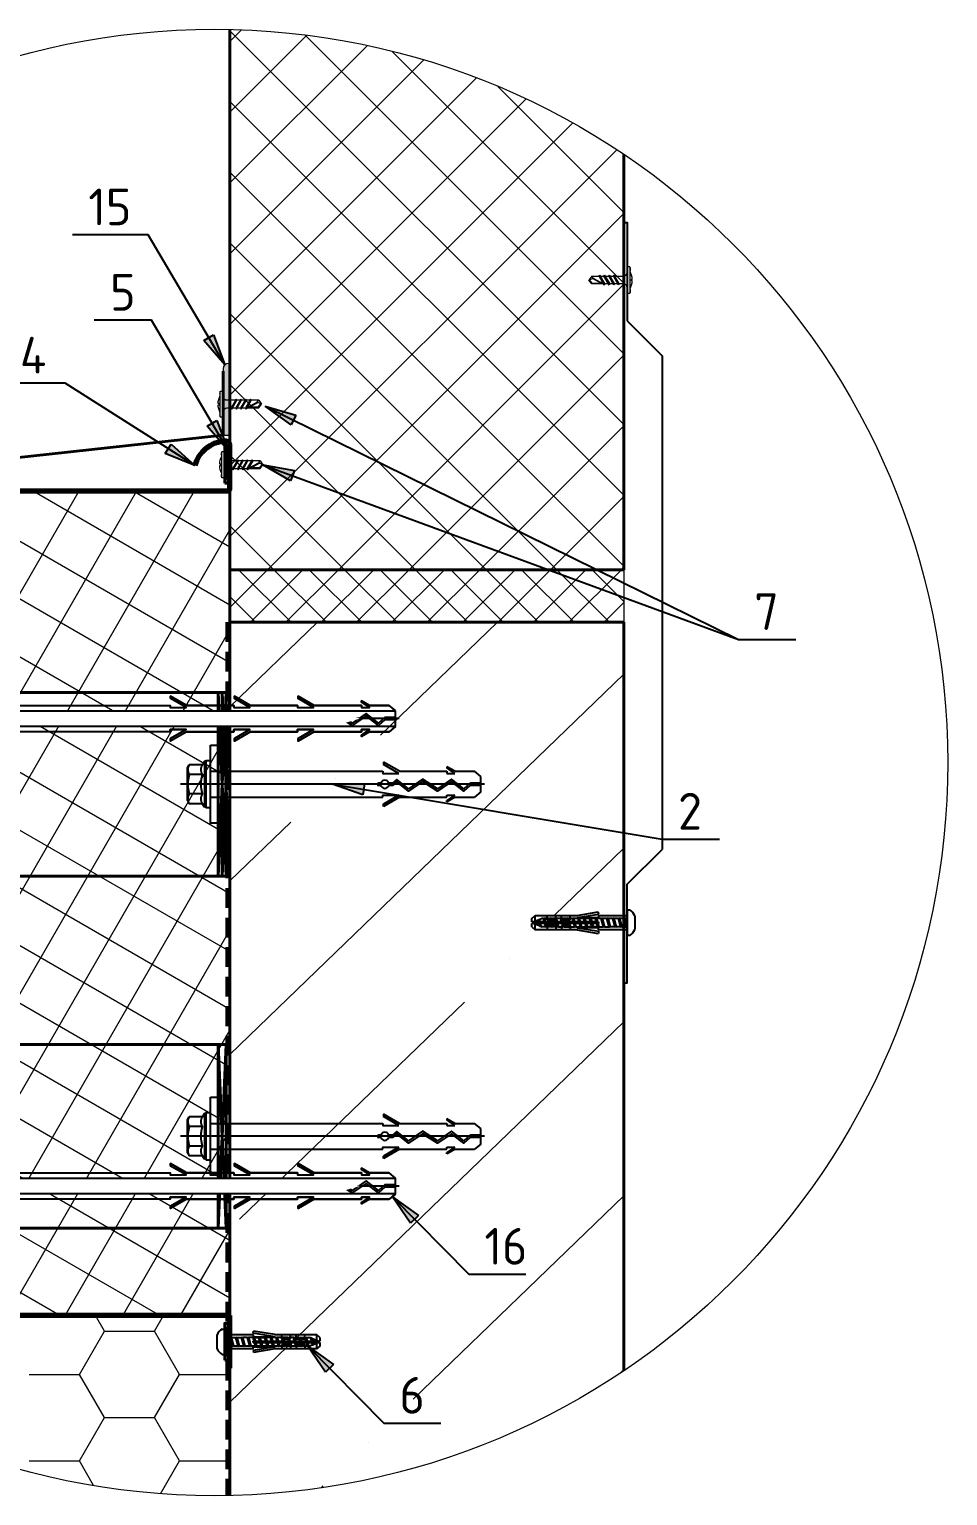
# Model space of a CAD drawing. Header units: millimetres. Extents: x -3689 to 2955806, y -724709 to -635850.
# Drawn here: x 2945232 to 2945581, y -719557 to -718999 of the extents above; entities that cross this region are included whole.
import ezdxf

# ---------------------------------------------------------------- set-up
doc = ezdxf.new("R2010")
doc.units = ezdxf.units.MM
doc.set_wipeout_variables(frame=1)
doc.linetypes.add('DASHED2', pattern=[0.375, 0.25, -0.125])
for name, color, linetype, lineweight in [('_PP_Hatch', 9, 'Continuous', 9), ('_PP_Primary Line Continuous', 3, 'Continuous', 40), ('_Выноска', 7, 'Continuous', 15), ('K_Dim', 165, 'Continuous', 13), ('гидроветрозащита', 10, 'Continuous', 70), ('Гидроизоляция монолита', 30, 'DASHED2', 50), ('Штрих Мин. Вата', 40, 'Continuous', 15)]:
    doc.layers.add(name, color=color, linetype=linetype, lineweight=lineweight)
doc.layers.add('S-METL', color=14, linetype='Continuous')
doc.styles.add('GOST-2.304_Type-B', font='')
doc.styles.get('GOST-2.304_Type-B').set_extended_font_data('GOST Common')

# ---------------------------------------------------------------- blocks, each defined once
blk = doc.blocks.new('*U395')
for points in [[(-60.61, -10.61), (-50, 0)], [(-50, 0), (100.39, 0)], [(111, -10.61), (100.39, 0)], [(-80.61, -11.61), (-90.61, -11.61), (-90.61, -10.61), (-60.61, -10.61)], [(131, -11.61), (141, -11.61), (141, -10.61), (111, -10.61)]]:
    blk.add_lwpolyline(points)
blk = doc.blocks.new('шуруп 4х40')
at = {"color": 0}
for p, q in [((-3.23, -2.91), (-3.23, 2.91)), ((-1.13, 5.33), (0, 5.33)), ((0, -5.33), (0, 5.33)), ((0, 1.92), (0.08, 2)), ((0.79, -1.73), (0, 1.1)), ((1.1, -2), (0.08, 2)), ((0.08, 2), (0.39, 1.73)), ((1.36, -1.73), (0.39, 1.73)), ((2.26, 1.73), (0.39, 1.73)), ((2.26, 1.73), (2.52, 2)), ((3.23, -1.73), (2.26, 1.73)), ((3.54, -2), (2.52, 2)), ((2.52, 2), (2.83, 1.73)), ((3.8, -1.73), (2.83, 1.73)), ((2.83, 1.73), (4.66, 1.73)), ((4.66, 1.73), (4.92, 2)), ((5.63, -1.73), (4.66, 1.73)), ((5.94, -2), (4.92, 2)), ((4.92, 2), (5.23, 1.73)), ((6.2, -1.73), (5.23, 1.73)), ((5.23, 1.73), (7.09, 1.73)), ((7.09, 1.73), (7.35, 2)), ((8.06, -1.73), (7.09, 1.73)), ((8.37, -2), (7.35, 2)), ((7.35, 2), (7.66, 1.73)), ((8.63, -1.73), (7.66, 1.73)), ((9.53, 1.73), (7.66, 1.73)), ((9.53, 1.73), (9.78, 2)), ((10.5, -1.73), (9.53, 1.73)), ((10.81, -2), (9.78, 2)), ((9.78, 2), (10.09, 1.73)), ((11.06, -1.73), (10.09, 1.73)), ((11.96, 1.73), (10.09, 1.73)), ((11.96, 1.73), (12.22, 2)), ((12.93, -1.73), (11.96, 1.73)), ((13.24, -2), (12.22, 2)), ((12.22, 2), (12.53, 1.73)), ((13.5, -1.73), (12.53, 1.73)), ((12.53, 1.73), (14.36, 1.73)), ((14.36, 1.73), (14.62, 2)), ((15.33, -1.73), (14.36, 1.73)), ((15.64, -2), (14.62, 2)), ((14.62, 2), (14.93, 1.73)), ((15.9, -1.73), (14.93, 1.73)), ((14.93, 1.73), (16.79, 1.73)), ((16.79, 1.73), (17.05, 2)), ((17.77, -1.73), (16.79, 1.73)), ((18.08, -2), (17.05, 2)), ((17.05, 2), (17.36, 1.73)), ((18.33, -1.73), (17.36, 1.73)), ((19.19, 1.73), (17.36, 1.73)), ((19.19, 1.73), (19.45, 2)), ((20.17, -1.73), (19.19, 1.73)), ((20.48, -2), (19.45, 2)), ((19.45, 2), (19.76, 1.73)), ((20.73, -1.73), (19.76, 1.73)), ((21.63, 1.73), (19.76, 1.73)), ((21.63, 1.73), (21.89, 2)), ((22.6, -1.73), (21.63, 1.73)), ((22.91, -2), (21.89, 2)), ((21.89, 2), (22.2, 1.73)), ((23.17, -1.73), (22.2, 1.73)), ((24.03, 1.73), (22.2, 1.73)), ((24.03, 1.73), (24.29, 2)), ((25, -1.73), (24.03, 1.73)), ((25.31, -2), (24.29, 2)), ((24.29, 2), (24.6, 1.73)), ((25.57, -1.73), (24.6, 1.73)), ((26.46, 1.73), (24.6, 1.73)), ((26.46, 1.73), (26.72, 2)), ((27.43, -1.73), (26.46, 1.73)), ((27.74, -2), (26.72, 2)), ((26.72, 2), (27.03, 1.73)), ((28, -1.73), (27.03, 1.73)), ((28.86, 1.73), (27.03, 1.73)), ((28.86, 1.73), (29.12, 2)), ((29.83, -1.73), (28.86, 1.73)), ((30.14, -2), (29.12, 2)), ((29.12, 2), (29.43, 1.73)), ((30.4, -1.73), (29.43, 1.73)), ((29.43, 1.73), (31.26, 1.73)), ((31.26, 1.73), (31.52, 2)), ((32.23, -1.73), (31.26, 1.73)), ((32.54, -2), (31.52, 2)), ((31.52, 2), (31.83, 1.73)), ((32.8, -1.73), (31.83, 1.73)), ((31.83, 1.73), (33.76, 1.73)), ((33.76, 1.73), (34.02, 2)), ((34.73, -1.73), (33.76, 1.73)), ((35.04, -2), (34.02, 2)), ((34.02, 2), (34.33, 1.73)), ((35.3, -1.73), (34.33, 1.73)), ((34.33, 1.73), (35.67, 1.73)), ((36.25, 1.5), (35.67, 1.73)), ((36.52, 1.68), (36.25, 1.5)), ((36.95, -1.22), (36.25, 1.5)), ((37.25, -1.39), (36.52, 1.68)), ((36.91, 1.24), (36.52, 1.68)), ((37.44, -1.02), (36.91, 1.24)), ((40, 0), (36.91, 1.24)), ((37.44, -1.02), (40, 0)), ((-1.13, -5.33), (0, -5.33)), ((0, -1.73), (0.79, -1.73)), ((0.79, -1.73), (1.1, -2)), ((1.36, -1.73), (1.1, -2)), ((1.36, -1.73), (3.23, -1.73)), ((3.23, -1.73), (3.54, -2)), ((3.8, -1.73), (3.54, -2)), ((3.8, -1.73), (5.63, -1.73)), ((5.63, -1.73), (5.94, -2)), ((6.2, -1.73), (5.94, -2)), ((6.2, -1.73), (8.06, -1.73)), ((8.06, -1.73), (8.37, -2)), ((8.63, -1.73), (8.37, -2)), ((8.63, -1.73), (10.5, -1.73)), ((10.5, -1.73), (10.81, -2)), ((11.06, -1.73), (10.81, -2)), ((11.06, -1.73), (12.93, -1.73)), ((12.93, -1.73), (13.24, -2)), ((13.5, -1.73), (13.24, -2)), ((13.5, -1.73), (15.33, -1.73)), ((15.33, -1.73), (15.64, -2)), ((15.9, -1.73), (15.64, -2)), ((15.9, -1.73), (17.77, -1.73)), ((17.77, -1.73), (18.08, -2)), ((18.33, -1.73), (18.08, -2)), ((18.33, -1.73), (20.17, -1.73)), ((20.17, -1.73), (20.48, -2)), ((20.73, -1.73), (20.48, -2)), ((20.73, -1.73), (22.6, -1.73)), ((22.6, -1.73), (22.91, -2)), ((23.17, -1.73), (22.91, -2)), ((23.17, -1.73), (25, -1.73)), ((25, -1.73), (25.31, -2)), ((25.57, -1.73), (25.31, -2)), ((25.57, -1.73), (27.43, -1.73)), ((27.43, -1.73), (27.74, -2)), ((28, -1.73), (27.74, -2)), ((28, -1.73), (29.83, -1.73)), ((29.83, -1.73), (30.14, -2)), ((30.4, -1.73), (30.14, -2)), ((30.4, -1.73), (32.23, -1.73)), ((32.23, -1.73), (32.54, -2)), ((32.8, -1.73), (32.54, -2)), ((32.8, -1.73), (34.73, -1.73)), ((34.73, -1.73), (35.04, -2)), ((35.3, -1.73), (35.04, -2)), ((35.3, -1.73), (35.67, -1.73)), ((35.67, -1.73), (36.95, -1.22)), ((36.95, -1.22), (37.25, -1.39)), ((37.25, -1.39), (37.44, -1.02))]:
    blk.add_line(p, q, dxfattribs=at)
for centre, start, end in [((1.84, 0.64), 122.32345, 155.86419), ((1.84, -0.64), 204.13581, 237.67655)]:
    blk.add_arc(centre, 5.56, start, end, dxfattribs=at)
blk = doc.blocks.new('дюбель 6х40')
for p, q in [((0, 3), (12, 3)), ((0, -3), (0, 3)), ((11.98, 3.63), (12.13, 4.52)), ((21, 2.11), (11.98, 3.63)), ((12, 3), (12, 2.1)), ((12, 2.1), (21, 2.1)), ((12, 0.3), (40, 0.3)), ((12, -0.3), (12, 0.3)), ((21, 3), (12.13, 4.52)), ((21, 3), (38.61, 3)), ((24.01, 1.2), (24.01, 3)), ((24.01, 1.2), (27.61, 1.2)), ((27.61, 1.2), (27.61, 3)), ((30.01, 1.2), (30.01, 3)), ((30.01, 1.2), (33.61, 1.2)), ((33.61, 1.2), (33.61, 3)), ((38.61, 3), (38.61, 0.3)), ((40, 1.8), (38.61, 3)), ((40, 1.8), (40, 0.3)), ((12, -3), (0, -3)), ((21, -2.11), (11.98, -3.63)), ((11.98, -3.63), (12.13, -4.52)), ((12, -0.3), (40, -0.3)), ((12, -2.1), (21, -2.1)), ((12, -3), (12, -2.1)), ((21, -3), (12.13, -4.52)), ((38.61, -3), (21, -3)), ((24.01, -1.2), (27.61, -1.2)), ((24.01, -1.2), (24.01, -3)), ((27.61, -1.2), (27.61, -3)), ((30.01, -1.2), (33.61, -1.2)), ((30.01, -1.2), (30.01, -3)), ((33.61, -1.2), (33.61, -3)), ((38.61, -0.3), (38.61, -3)), ((40, -1.8), (38.61, -3)), ((40, -0.3), (40, -1.8))]:
    blk.add_line(p, q)
blk = doc.blocks.new('*U410')
for name in ['шуруп 4х40', 'дюбель 6х40']:
    blk.add_blockref(name, (0, 0))
blk = doc.blocks.new('4.2x16')
at = {"lineweight": 0}
for p, q in [((-1.2, 5.3), (-1.2, -5.3)), ((14.88, 1.6), (16, 0))]:
    blk.add_line(p, q, dxfattribs=at)
for points in [[(-1.2, 3.6, 0.114819), (-2.1, 0.25), (-1.6, 0.25), (-1.6, -0.25), (-2.1, -0.25, 0.114819), (-1.2, -3.6)], [(0, -5.3), (0, 5.3, 0.414214), (-0.2, 5.5), (-1, 5.5, 0.414214), (-1.2, 5.3, 0.209763), (-1.2, 3.8)], [(0, 3.1, 0.414214), (1.5, 1.6), (3.3, 1.6), (3.59, 2.1)], [(14.23, -0.83, 0.131652), (14.88, -1.6), (16, 0), (14.23, -0.83), (9.88, 1.6), (14.88, 1.6), (14.72, 1.3), (15.72, -0.13)], [(-1.2, -3.8, 0.209763), (-1.2, -5.3, 0.414214), (-1, -5.5), (-0.2, -5.5, 0.414214), (0, -5.3)], [(5.15, -1.6), (1.5, -1.6, 0.414214), (0, -3.1)]]:
    blk.add_lwpolyline(points, format="xyb", dxfattribs=at)
for points in [[(0, -1.6), (0, -1.6), (0, 1.6)], [(3.59, 2.1), (5.44, -2.1)], [(3.88, 1.6), (5.3, 1.6)], [(5.59, 2.1), (7.44, -2.1)], [(5.88, 1.6), (7.3, 1.6)], [(7.59, 2.1), (9.44, -2.1)], [(7.88, 1.6), (9.3, 1.6)], [(14.72, 1.3), (11.03, 1.3), (14.57, -0.67)], [(7.15, -1.6), (5.73, -1.6)], [(9.15, -1.6), (7.73, -1.6)], [(11.15, -1.6), (9.73, -1.6)], [(11.73, -1.6), (11.44, -2.1)], [(14.88, -1.6), (11.73, -1.6)]]:
    blk.add_lwpolyline(points, dxfattribs=at)
for points in [[(3.59, 2.1), (5.73, -1.6), (5.44, -2.1), (3.3, 1.6)], [(5.3, 1.6), (5.59, 2.1), (7.73, -1.6), (7.44, -2.1)], [(7.3, 1.6), (7.59, 2.1), (9.73, -1.6), (9.44, -2.1)], [(9.59, 2.1), (11.44, -2.1), (9.3, 1.6), (9.59, 2.1), (11.73, -1.6)]]:
    blk.add_lwpolyline(points, close=True, dxfattribs=at)
blk = doc.blocks.new('*U385')
blk.add_blockref('4.2x16', (0, 0))

msp = doc.modelspace()

# ---------------------------------------------------------------- hatches: boundary and pattern name
for points in [[(2945306.2, -719126.8), (2945298.3, -719117.52), (2945301.95, -719115.38)], [(2945321.65, -719142.44), (2945333.34, -719145.85), (2945331.47, -719149.65)], [(2945307.46, -719159.31), (2945299.56, -719150.04), (2945303.21, -719147.89)], [(2945294.8, -719165.13), (2945283.54, -719160.47), (2945285.81, -719156.9)], [(2945320.74, -719164.79), (2945332.74, -719166.95), (2945331.28, -719170.92)], [(2945347.24, -719286.47), (2945359.42, -719286.35), (2945358.73, -719290.52)], [(2945347.24, -719286.47), (2945359.42, -719286.35), (2945358.73, -719290.52)], [(2945370.05, -719443.62), (2945379.99, -719450.67), (2945376.98, -719453.64)], [(2945337.68, -719500.37), (2945347.61, -719507.42), (2945344.6, -719510.39)]]:
    msp.add_hatch(color=256).paths.add_polyline_path(points, flags=0)
at = {"layer": '_Выноска'}
h = msp.add_hatch(color=256, dxfattribs=at)
h.set_gradient(color2=(0, 0, 0))
edge = h.paths.add_edge_path()
edge.add_line((2945305.61, -719128.59), (2945305.61, -719153.59))
edge.add_line((2945305.61, -719153.59), (2945308.2, -719153.59))
edge.add_line((2945308.2, -719153.59), (2945308.2, -719126.21))
edge.add_line((2945308.2, -719126.21), (2945307.61, -719126.21))
edge.add_arc((2945307.61, -719128.21), 2, 90, 180)
edge.add_line((2945305.61, -719128.21), (2945305.61, -719128.59))

# ---------------------------------------------------------------- linework, layer by layer
for p, q in [((2945277.08, -719077.19), (2945248.28, -719077.19)), ((2945306.2, -719126.8), (2945277.08, -719077.19)), ((2945278.34, -719109.71), (2945256.54, -719109.71)), ((2945307.46, -719159.31), (2945278.34, -719109.71)), ((2945298.3, -719117.52), (2945301.95, -719115.38)), ((2945301.95, -719115.38), (2945306.2, -719126.8)), ((2945306.2, -719126.8), (2945298.3, -719117.52)), ((2945245.43, -719133.67), (2945222.23, -719133.67)), ((2945294.8, -719165.13), (2945245.43, -719133.67)), ((2945321.65, -719142.44), (2945501.83, -719231.31)), ((2945321.65, -719142.44), (2945333.34, -719145.85)), ((2945331.47, -719149.65), (2945321.65, -719142.44)), ((2945299.56, -719150.04), (2945303.21, -719147.89)), ((2945307.46, -719159.31), (2945299.56, -719150.04)), ((2945303.21, -719147.89), (2945307.46, -719159.31)), ((2945333.34, -719145.85), (2945331.47, -719149.65)), ((2945283.54, -719160.47), (2945285.81, -719156.9)), ((2945294.8, -719165.13), (2945283.54, -719160.47)), ((2945285.81, -719156.9), (2945294.8, -719165.13)), ((2945320.74, -719164.79), (2945501.83, -719231.31)), ((2945320.74, -719164.79), (2945332.74, -719166.95)), ((2945331.28, -719170.92), (2945320.74, -719164.79)), ((2945332.74, -719166.95), (2945331.28, -719170.92)), ((2945501.83, -719231.31), (2945523.63, -719231.31)), ((2945347.24, -719286.47), (2945359.42, -719286.35)), ((2945347.24, -719286.47), (2945359.42, -719286.35)), ((2945347.24, -719286.47), (2945472.8, -719307.35)), ((2945358.73, -719290.52), (2945347.24, -719286.47)), ((2945347.24, -719286.47), (2945472.8, -719307.35)), ((2945358.73, -719290.52), (2945347.24, -719286.47)), ((2945359.42, -719286.35), (2945358.73, -719290.52)), ((2945359.42, -719286.35), (2945358.73, -719290.52)), ((2945472.8, -719307.35), (2945494.6, -719307.35)), ((2945370.05, -719443.62), (2945399.1, -719473.03)), ((2945370.05, -719443.62), (2945379.99, -719450.67)), ((2945376.98, -719453.64), (2945370.05, -719443.62)), ((2945379.99, -719450.67), (2945376.98, -719453.64)), ((2945399.1, -719473.03), (2945420.9, -719473.03)), ((2945337.68, -719500.37), (2945366.73, -719529.78)), ((2945337.68, -719500.37), (2945347.61, -719507.42)), ((2945344.6, -719510.39), (2945337.68, -719500.37)), ((2945347.61, -719507.42), (2945344.6, -719510.39)), ((2945366.73, -719529.78), (2945388.53, -719529.78))]:
    msp.add_line(p, q)
at = {"color": 1}
for p, q in [((2945372.63, -719261.47), (2945321.2, -719261.47)), ((2945337.64, -719261.94), (2945336.68, -719261.94)), ((2945370.81, -719261.94), (2945370.81, -719261.01)), ((2945371.2, -719264.42), (2945371.2, -719258.51)), ((2945321.2, -719266.47), (2945333.97, -719266.47)), ((2945340.03, -719265.68), (2945334.13, -719269.09)), ((2945340.24, -719266.47), (2945334.13, -719270)), ((2945340.24, -719266.47), (2945358.23, -719266.47)), ((2945358.23, -719266.47), (2945358.23, -719265.68)), ((2945358.23, -719265.68), (2945361.37, -719265.68)), ((2945361.37, -719265.68), (2945358.31, -719267.78)), ((2945361.37, -719266.47), (2945358.31, -719268.23)), ((2945358.31, -719268.23), (2945358.31, -719267.77)), ((2945361.37, -719266.47), (2945368.85, -719266.47)), ((2945371.2, -719264.51), (2945368.85, -719266.47)), ((2945334.13, -719270), (2945334.13, -719269.08)), ((2945372.63, -719439.48), (2945321.2, -719439.48)), ((2945337.64, -719439.96), (2945336.68, -719439.96)), ((2945370.81, -719439.96), (2945370.81, -719439.03)), ((2945371.2, -719442.44), (2945371.2, -719436.53)), ((2945321.2, -719444.48), (2945333.97, -719444.48)), ((2945340.03, -719443.7), (2945334.13, -719447.11)), ((2945340.24, -719444.48), (2945334.13, -719448.02)), ((2945340.24, -719444.48), (2945358.23, -719444.48)), ((2945358.23, -719444.48), (2945358.23, -719443.7)), ((2945358.23, -719443.7), (2945361.37, -719443.7)), ((2945361.37, -719443.7), (2945358.31, -719445.8)), ((2945361.37, -719444.48), (2945358.31, -719446.25)), ((2945358.31, -719446.25), (2945358.31, -719445.79)), ((2945361.37, -719444.48), (2945368.85, -719444.48)), ((2945371.2, -719442.52), (2945368.85, -719444.48)), ((2945334.13, -719448.02), (2945334.13, -719447.1))]:
    msp.add_line(p, q, dxfattribs=at)
at = {"color": 9, "ltscale": 5}
for p, q in [((2945292.03, -719280.22), (2945292.72, -719279.03)), ((2945297.79, -719279.03), (2945292.72, -719279.03)), ((2945298.47, -719277.74), (2945297.79, -719279.03)), ((2945298.47, -719277.74), (2945298.47, -719295.19)), ((2945292.03, -719292.71), (2945292.03, -719280.22)), ((2945297.79, -719282.75), (2945292.72, -719282.75)), ((2945297.79, -719290.18), (2945292.72, -719290.18)), ((2945292.03, -719292.71), (2945292.72, -719293.9)), ((2945297.79, -719293.9), (2945292.72, -719293.9)), ((2945298.47, -719295.19), (2945297.79, -719293.9)), ((2945292.03, -719414.29), (2945292.72, -719413.1)), ((2945297.79, -719413.1), (2945292.72, -719413.1)), ((2945298.47, -719411.81), (2945297.79, -719413.1)), ((2945298.47, -719411.81), (2945298.47, -719429.26)), ((2945292.03, -719426.78), (2945292.03, -719414.29)), ((2945297.79, -719416.82), (2945292.72, -719416.82)), ((2945297.79, -719424.25), (2945292.72, -719424.25)), ((2945292.03, -719426.78), (2945292.72, -719427.97)), ((2945297.79, -719427.97), (2945292.72, -719427.97)), ((2945298.47, -719429.26), (2945297.79, -719427.97))]:
    msp.add_line(p, q, dxfattribs=at)
at = {"color": 9}
for p, q in [((2945298.97, -719277.74), (2945298.47, -719277.74)), ((2945298.97, -719295.19), (2945298.47, -719295.19)), ((2945298.97, -719411.81), (2945298.47, -719411.81)), ((2945298.97, -719429.26), (2945298.47, -719429.26))]:
    msp.add_line(p, q, dxfattribs=at)
at = {"color": 9, "ltscale": 3}
for p, q in [((2945298.97, -719277.74), (2945298.97, -719295.19)), ((2945298.97, -719411.81), (2945298.97, -719429.26))]:
    msp.add_line(p, q, dxfattribs=at)
at = {"color": 9, "ltscale": 7}
for p, q in [((2945372.74, -719281.55), (2945366.63, -719278.02)), ((2945366.63, -719278.02), (2945366.63, -719278.94)), ((2945372.53, -719282.34), (2945366.63, -719278.93)), ((2945300.73, -719281.55), (2945366.47, -719281.55)), ((2945372.74, -719281.55), (2945390.73, -719281.55)), ((2945372.74, -719281.55), (2945390.73, -719281.55)), ((2945390.73, -719281.55), (2945390.73, -719282.34)), ((2945390.73, -719282.34), (2945393.87, -719282.34)), ((2945393.87, -719281.55), (2945390.81, -719279.79)), ((2945390.81, -719279.79), (2945390.81, -719280.25)), ((2945393.87, -719282.34), (2945390.81, -719280.24)), ((2945393.87, -719281.55), (2945401.35, -719281.55)), ((2945403.7, -719283.51), (2945401.35, -719281.55)), ((2945403.7, -719289.42), (2945403.7, -719283.51)), ((2945370.14, -719286.94), (2945369.18, -719286.94)), ((2945403.7, -719289.42), (2945401.35, -719291.38)), ((2945403.31, -719286.94), (2945403.31, -719286.01)), ((2945300.73, -719291.38), (2945366.47, -719291.38)), ((2945372.53, -719290.6), (2945366.63, -719294)), ((2945372.74, -719291.38), (2945366.63, -719294.91)), ((2945366.63, -719294.91), (2945366.63, -719293.99)), ((2945372.74, -719291.38), (2945390.73, -719291.38)), ((2945390.73, -719291.38), (2945390.73, -719290.6)), ((2945390.73, -719290.6), (2945393.87, -719290.6)), ((2945393.87, -719290.6), (2945390.81, -719292.69)), ((2945393.87, -719291.38), (2945390.81, -719293.15)), ((2945390.81, -719293.15), (2945390.81, -719292.69)), ((2945393.87, -719291.38), (2945401.35, -719291.38)), ((2945372.74, -719415.62), (2945366.63, -719412.09)), ((2945366.63, -719412.09), (2945366.63, -719413.01)), ((2945372.53, -719416.41), (2945366.63, -719413)), ((2945300.73, -719415.62), (2945366.47, -719415.62)), ((2945372.74, -719415.62), (2945390.73, -719415.62)), ((2945372.74, -719415.62), (2945390.73, -719415.62)), ((2945390.73, -719415.62), (2945390.73, -719416.41)), ((2945390.73, -719416.41), (2945393.87, -719416.41)), ((2945393.87, -719415.62), (2945390.81, -719413.86)), ((2945390.81, -719413.86), (2945390.81, -719414.32)), ((2945393.87, -719416.41), (2945390.81, -719414.31)), ((2945393.87, -719415.62), (2945401.35, -719415.62)), ((2945403.7, -719417.58), (2945401.35, -719415.62)), ((2945403.7, -719423.49), (2945403.7, -719417.58)), ((2945370.14, -719421.01), (2945369.18, -719421.01)), ((2945403.7, -719423.49), (2945401.35, -719425.45)), ((2945403.31, -719421.01), (2945403.31, -719420.08)), ((2945300.73, -719425.45), (2945366.47, -719425.45)), ((2945372.53, -719424.66), (2945366.63, -719428.07)), ((2945372.74, -719425.45), (2945366.63, -719428.98)), ((2945366.63, -719428.98), (2945366.63, -719428.06)), ((2945372.74, -719425.45), (2945390.73, -719425.45)), ((2945390.73, -719425.45), (2945390.73, -719424.66)), ((2945390.73, -719424.66), (2945393.87, -719424.66)), ((2945393.87, -719424.66), (2945390.81, -719426.76)), ((2945393.87, -719425.45), (2945390.81, -719427.21)), ((2945390.81, -719427.21), (2945390.81, -719426.76)), ((2945393.87, -719425.45), (2945401.35, -719425.45))]:
    msp.add_line(p, q, dxfattribs=at)
at = {"color": 9, "ltscale": 10}
for p, q in [((2945405.13, -719286.47), (2945289.34, -719286.47)), ((2945405.13, -719420.54), (2945289.34, -719420.54))]:
    msp.add_line(p, q, dxfattribs=at)
at = {"color": 1}
for points in [[(2945321.2, -719256.47), (2945333.97, -719256.47), (2945333.97, -719257.25), (2945340.03, -719257.25), (2945334.13, -719253.84)], [(2945333.16, -719261), (2945332.33, -719261)], [(2945333.16, -719261.94), (2945332.33, -719261.94)], [(2945370.81, -719261.01), (2945367.13, -719261.01), (2945364.79, -719263.16), (2945360.06, -719259.54), (2945354.72, -719263.16), (2945349.02, -719259.54), (2945343.67, -719263.16), (2945339.26, -719259.62), (2945337.64, -719261), (2945336.15, -719261)], [(2945370.81, -719261.94), (2945367.13, -719261.94), (2945364.79, -719264.09), (2945360.06, -719260.47), (2945354.72, -719264.09), (2945349.02, -719260.47), (2945343.67, -719264.09), (2945339.26, -719260.55), (2945337.64, -719261.94), (2945336.15, -719261.94)], [(2945333.97, -719266.47), (2945333.97, -719265.68), (2945340.03, -719265.68)], [(2945321.2, -719434.48), (2945333.97, -719434.48), (2945333.97, -719435.27), (2945340.03, -719435.27), (2945334.13, -719431.86)], [(2945333.16, -719439.01), (2945332.33, -719439.01)], [(2945333.16, -719439.96), (2945332.33, -719439.96)], [(2945370.81, -719439.03), (2945367.13, -719439.03), (2945364.79, -719441.18), (2945360.06, -719437.56), (2945354.72, -719441.18), (2945349.02, -719437.56), (2945343.67, -719441.18), (2945339.26, -719437.63), (2945337.64, -719439.01), (2945336.15, -719439.01)], [(2945370.81, -719439.96), (2945367.13, -719439.96), (2945364.79, -719442.11), (2945360.06, -719438.49), (2945354.72, -719442.11), (2945349.02, -719438.49), (2945343.67, -719442.11), (2945339.26, -719438.56), (2945337.64, -719439.96), (2945336.15, -719439.96)], [(2945333.97, -719444.48), (2945333.97, -719443.7), (2945340.03, -719443.7)]]:
    msp.add_lwpolyline(points, dxfattribs=at)
at = {"color": 9, "ltscale": 5}
for points in [[(2945300.73, -719271.61), (2945303.7, -719271.61), (2945303.7, -719301.33), (2945300.73, -719301.33)], [(2945300.73, -719405.68), (2945303.7, -719405.68), (2945303.7, -719435.39), (2945300.73, -719435.39)]]:
    msp.add_lwpolyline(points, close=True, dxfattribs=at)
at = {"color": 9, "ltscale": 7}
for points in [[(2945298.97, -719295.38), (2945300.73, -719295.38), (2945300.73, -719277.55), (2945298.97, -719277.55)], [(2945298.97, -719429.45), (2945300.73, -719429.45), (2945300.73, -719411.62), (2945298.97, -719411.62)]]:
    msp.add_lwpolyline(points, close=True, dxfattribs=at)
for points in [[(2945366.47, -719281.55), (2945366.47, -719282.34), (2945372.53, -719282.34)], [(2945403.31, -719286.01), (2945399.63, -719286.01), (2945397.29, -719288.16), (2945392.56, -719284.54), (2945387.22, -719288.16), (2945381.52, -719284.54), (2945376.17, -719288.16), (2945371.76, -719284.62), (2945370.14, -719286), (2945368.65, -719286)], [(2945365.66, -719286), (2945364.83, -719286)], [(2945365.66, -719286.94), (2945364.83, -719286.94)], [(2945403.31, -719286.94), (2945399.63, -719286.94), (2945397.29, -719289.09), (2945392.56, -719285.47), (2945387.22, -719289.09), (2945381.52, -719285.47), (2945376.17, -719289.09), (2945371.76, -719285.55), (2945370.14, -719286.94), (2945368.65, -719286.94)], [(2945366.47, -719291.38), (2945366.47, -719290.6), (2945372.53, -719290.6)], [(2945366.47, -719415.62), (2945366.47, -719416.41), (2945372.53, -719416.41)], [(2945403.31, -719420.08), (2945399.63, -719420.08), (2945397.29, -719422.23), (2945392.56, -719418.61), (2945387.22, -719422.23), (2945381.52, -719418.61), (2945376.17, -719422.23), (2945371.76, -719418.68), (2945370.14, -719420.06), (2945368.65, -719420.06)], [(2945365.66, -719420.06), (2945364.83, -719420.06)], [(2945365.66, -719421.01), (2945364.83, -719421.01)], [(2945403.31, -719421.01), (2945399.63, -719421.01), (2945397.29, -719423.16), (2945392.56, -719419.54), (2945387.22, -719423.16), (2945381.52, -719419.54), (2945376.17, -719423.16), (2945371.76, -719419.61), (2945370.14, -719421.01), (2945368.65, -719421.01)], [(2945366.47, -719425.45), (2945366.47, -719424.66), (2945372.53, -719424.66)]]:
    msp.add_lwpolyline(points, dxfattribs=at)
at = {"color": 1}
for centre, radius, start, end in [((2945332.33, -719261.47), 0.471, 90, 270), ((2945334.65, -719261.47), 1.57, 17.4576, 162.5424), ((2945334.65, -719261.47), 1.57, 197.4576, 342.5424), ((2945332.33, -719439.48), 0.471, 90, 270), ((2945334.65, -719439.48), 1.57, 17.4576, 162.5424), ((2945334.65, -719439.48), 1.57, 197.4576, 342.5424)]:
    msp.add_arc(centre, radius, start, end, dxfattribs=at)
at = {"color": 9, "ltscale": 7}
for centre, radius, start, end in [((2945367.15, -719286.47), 1.57, 17.4576, 162.5424), ((2945364.83, -719286.47), 0.471, 90, 270), ((2945367.15, -719286.47), 1.57, 197.4576, 342.5424), ((2945364.83, -719420.54), 0.471, 90, 270), ((2945367.15, -719420.54), 1.57, 17.4576, 162.5424), ((2945367.15, -719420.54), 1.57, 197.4576, 342.5424)]:
    msp.add_arc(centre, radius, start, end, dxfattribs=at)
at = {"color": 9, "ltscale": 5}
for points in [[(2945292.72, -719279.03), (2945291.65, -719280.89), (2945292.72, -719282.75)], [(2945297.79, -719282.75), (2945296.71, -719280.89), (2945297.79, -719279.03)], [(2945292.72, -719282.75), (2945291.65, -719286.47), (2945292.72, -719290.18)], [(2945297.79, -719290.18), (2945296.71, -719286.47), (2945297.79, -719282.75)], [(2945292.72, -719290.18), (2945291.65, -719292.04), (2945292.72, -719293.9)], [(2945297.79, -719293.9), (2945296.71, -719292.04), (2945297.79, -719290.18)], [(2945292.72, -719413.1), (2945291.65, -719414.96), (2945292.72, -719416.82)], [(2945297.79, -719416.82), (2945296.71, -719414.96), (2945297.79, -719413.1)], [(2945292.72, -719416.82), (2945291.65, -719420.54), (2945292.72, -719424.25)], [(2945297.79, -719424.25), (2945296.71, -719420.54), (2945297.79, -719416.82)], [(2945292.72, -719424.25), (2945291.65, -719426.11), (2945292.72, -719427.97)], [(2945297.79, -719427.97), (2945296.71, -719426.11), (2945297.79, -719424.25)]]:
    msp.add_rational_spline(points, [1.31624349047, 1.51986706708, 1.31624349047], degree=2, dxfattribs=at)
at = {"layer": '_PP_Hatch', "linetype": 'Continuous', "ltscale": 10}
for p, q in [((2945308.2, -719257), (2945341.55, -719224.79)), ((2945308.2, -719274.79), (2945308.2, -719224.79)), ((2945365.58, -719267.8), (2945410.11, -719224.79)), ((2945308.2, -719389.41), (2945458.2, -719244.56)), ((2945348.45, -719284.34), (2945348.45, -719284.34)), ((2945308.2, -719323.21), (2945331.32, -719300.88)), ((2945431.74, -719336.31), (2945458.2, -719310.77)), ((2945308.2, -719364.79), (2945308.2, -719314.79)), ((2945414.62, -719352.85), (2945414.62, -719352.85)), ((2945311.84, -719452.1), (2945397.49, -719369.4)), ((2945308.2, -719521.83), (2945458.2, -719376.97)), ((2945308.2, -719454.79), (2945308.2, -719404.79)), ((2945378.01, -719520.62), (2945458.2, -719443.18)), ((2945456.82, -719510.72), (2945458.2, -719509.39)), ((2945360.88, -719537.16), (2945360.88, -719537.16)), ((2945343.01, -719554.41), (2945343.75, -719553.7))]:
    msp.add_line(p, q, dxfattribs=at)
at = {"layer": '_PP_Hatch', "ltscale": 10}
msp.add_line((2945308.2, -719224.79), (2945308.2, -719557.34), dxfattribs=at)
at = {"layer": '_PP_Primary Line Continuous', "ltscale": 10}
for p, q in [((2945308.2, -718999.03), (2945308.2, -719204.79)), ((2945458.2, -719204.79), (2945458.2, -719046.58)), ((2945308.2, -719174.79), (2945218.2, -719174.79)), ((2945308.2, -719488.79), (2945308.2, -719174.79)), ((2945308.2, -719204.79), (2945458.2, -719204.79)), ((2945458.2, -719224.79), (2945308.2, -719224.79)), ((2945308.2, -719224.79), (2945308.2, -719557.34)), ((2945458.2, -719509.8), (2945458.2, -719224.79)), ((2945220.14, -719488.79), (2945308.2, -719488.79)), ((2945220.14, -719488.79), (2945308.2, -719488.79)), ((2945308.2, -719488.79), (2945308.2, -719488.79))]:
    msp.add_line(p, q, dxfattribs=at)
at = {"layer": '_PP_Primary Line Continuous'}
for p, q in [((2945305.61, -719129.21), (2945305.61, -719153.59)), ((2945305.61, -719153.59), (2945137.29, -719171.79)), ((2945308.2, -719488.79), (2945208.2, -719488.79))]:
    msp.add_line(p, q, dxfattribs=at)
at = {"layer": '_PP_Primary Line Continuous', "color": 146, "true_color": 0x105689}
for p, q in [((2945305.2, -719321.47), (2945305.2, -719251.47)), ((2945305.2, -719251.47), (2945308.2, -719251.47)), ((2945308.2, -719251.47), (2945305.2, -719321.47)), ((2945308.2, -719321.47), (2945305.2, -719251.47)), ((2945308.2, -719321.47), (2945305.2, -719321.47)), ((2945305.2, -719321.47), (2945308.2, -719321.47))]:
    msp.add_line(p, q, dxfattribs=at)
at = {"layer": '_PP_Primary Line Continuous', "color": 116, "true_color": 0x136734}
for points in [[(2945306.2, -719171.79), (2945308.2, -719171.79), (2945308.2, -719157.79), (2945306.2, -719157.79), (2945306.2, -719171.79)], [(2945306.2, -719157.79), (2945308.2, -719171.79), (2945308.2, -719157.79), (2945306.2, -719171.79)], [(2945306.2, -719505.79), (2945308.2, -719505.79), (2945308.2, -719491.79), (2945306.2, -719491.79), (2945306.2, -719505.79)], [(2945306.2, -719491.79), (2945308.2, -719505.79), (2945308.2, -719491.79), (2945306.2, -719505.79)]]:
    msp.add_lwpolyline(points, dxfattribs=at)
at = {"layer": '_PP_Primary Line Continuous', "color": 159, "true_color": 0x22346e}
for points in [[(2945165.25, -719251.47), (2945306.7, -719251.47), (2945306.7, -719321.47), (2945165.25, -719321.47)], [(2945165.25, -719385.54), (2945306.7, -719385.54), (2945306.7, -719455.54), (2945165.25, -719455.54)]]:
    msp.add_lwpolyline(points, close=True, dxfattribs=at)
for points in [[(2945306.7, -719321.47), (2945303.7, -719321.47), (2945303.7, -719251.47), (2945306.7, -719251.47), (2945303.7, -719321.47), (2945306.7, -719321.47), (2945303.7, -719251.47)], [(2945306.7, -719455.54), (2945303.7, -719455.54), (2945303.7, -719385.54), (2945306.7, -719385.54), (2945303.7, -719455.54), (2945306.7, -719455.54), (2945303.7, -719385.54)]]:
    msp.add_lwpolyline(points, dxfattribs=at)
at = {"layer": '_Выноска'}
for p, q in [((2945305.61, -719128.21), (2945305.61, -719128.59)), ((2945308.2, -719126.21), (2945307.61, -719126.21)), ((2945308.2, -719153.59), (2945308.2, -719126.21)), ((2945305.61, -719128.59), (2945305.61, -719128.59)), ((2945305.61, -719128.59), (2945305.61, -719153.59)), ((2945305.61, -719153.59), (2945308.2, -719153.59))]:
    msp.add_line(p, q, dxfattribs=at)
msp.add_circle((2945302.25, -719278.19), 279.22, dxfattribs=at)
msp.add_arc((2945307.61, -719128.21), 2, 90, 180, dxfattribs=at)
at = {"layer": 'K_Dim'}
for p, q in [((2945308.2, -719204.79), (2945458.2, -719204.79)), ((2945308.2, -719224.79), (2945308.2, -719204.79)), ((2945458.2, -719204.79), (2945458.2, -719224.79)), ((2945458.2, -719224.79), (2945308.2, -719224.79))]:
    msp.add_line(p, q, dxfattribs=at)
at = {"layer": 'гидроветрозащита'}
for p, q in [((2945305.98, -719155.84), (2945305.98, -719155.84)), ((2945308.2, -719173.79), (2945308.2, -719157.79)), ((2945218.2, -719174.79), (2945307.2, -719174.79)), ((2945308.2, -719488.79), (2945220.14, -719488.79)), ((2945308.2, -719508.79), (2945308.2, -719488.79))]:
    msp.add_line(p, q, dxfattribs=at)
for centre, radius, start, end in [((2945307.04, -719168.5), 12.7, 94.782, 164.6312), ((2945306.35, -719157.67), 1.86, 355.9907, 101.2422), ((2945307.2, -719173.79), 1, 270, 0)]:
    msp.add_arc(centre, radius, start, end, dxfattribs=at)
at = {"layer": 'Гидроизоляция монолита', "ltscale": 30}
msp.add_line((2945307.2, -719224.79), (2945307.2, -719557.36), dxfattribs=at)
at = {"layer": 'Штрих Мин. Вата', "linetype": 'Continuous'}
for p, q in [((2945308.2, -719003.6), (2945312.64, -718999.16)), ((2945458.2, -719149.49), (2945308.2, -718999.49)), ((2945308.2, -719030.54), (2945337.53, -719001.21)), ((2945308.2, -719057.48), (2945360.55, -719005.12)), ((2945458.2, -719122.55), (2945336.76, -719001.11)), ((2945308.2, -719084.42), (2945382.02, -719010.6)), ((2945458.2, -719095.61), (2945369.87, -719007.28)), ((2945308.2, -719111.36), (2945402.12, -719017.44)), ((2945458.2, -719068.67), (2945410.22, -719020.69)), ((2945308.2, -719138.3), (2945421.02, -719025.49)), ((2945458.2, -719176.43), (2945308.2, -719026.43)), ((2945308.2, -719165.24), (2945438.8, -719034.64)), ((2945308.2, -719192.18), (2945455.56, -719044.82)), ((2945458.2, -719203.37), (2945308.2, -719053.37)), ((2945322.53, -719204.79), (2945458.2, -719069.12)), ((2945432.68, -719204.79), (2945308.2, -719080.31)), ((2945349.47, -719204.79), (2945458.2, -719096.07)), ((2945405.74, -719204.79), (2945308.2, -719107.25)), ((2945376.41, -719204.79), (2945458.2, -719123.01)), ((2945378.8, -719204.79), (2945308.2, -719134.19)), ((2945403.35, -719204.79), (2945458.2, -719149.95)), ((2945351.86, -719204.79), (2945308.2, -719161.14)), ((2945208.2, -719248.5), (2945250.75, -719174.79)), ((2945208.2, -719286.6), (2945272.75, -719174.79)), ((2945208.2, -719324.7), (2945294.75, -719174.79)), ((2945308.2, -719218.24), (2945232.96, -719174.79)), ((2945308.2, -719196.24), (2945271.06, -719174.79)), ((2945430.29, -719204.79), (2945458.2, -719176.89)), ((2945308.2, -719240.23), (2945208.44, -719182.63)), ((2945208.2, -719362.8), (2945308.2, -719189.59)), ((2945324.92, -719204.79), (2945308.2, -719188.08)), ((2945308.2, -719262.23), (2945208.2, -719204.49)), ((2945308.2, -719205.65), (2945309.06, -719204.79)), ((2945308.2, -719219.12), (2945322.53, -719204.79)), ((2945331.45, -719224.79), (2945311.45, -719204.79)), ((2945316, -719224.79), (2945336, -719204.79)), ((2945344.92, -719224.79), (2945324.92, -719204.79)), ((2945329.47, -719224.79), (2945349.47, -719204.79)), ((2945358.39, -719224.79), (2945338.39, -719204.79)), ((2945342.94, -719224.79), (2945362.94, -719204.79)), ((2945371.86, -719224.79), (2945351.86, -719204.79)), ((2945356.41, -719224.79), (2945376.41, -719204.79)), ((2945385.33, -719224.79), (2945365.33, -719204.79)), ((2945369.88, -719224.79), (2945389.88, -719204.79)), ((2945398.8, -719224.79), (2945378.8, -719204.79)), ((2945383.35, -719224.79), (2945403.35, -719204.79)), ((2945412.27, -719224.79), (2945392.27, -719204.79)), ((2945396.82, -719224.79), (2945416.82, -719204.79)), ((2945425.74, -719224.79), (2945405.74, -719204.79)), ((2945410.29, -719224.79), (2945430.29, -719204.79)), ((2945439.21, -719224.79), (2945419.21, -719204.79)), ((2945423.76, -719224.79), (2945443.76, -719204.79)), ((2945452.68, -719224.79), (2945432.68, -719204.79)), ((2945437.23, -719224.79), (2945457.23, -719204.79)), ((2945458.2, -719216.84), (2945446.15, -719204.79)), ((2945457.23, -719204.79), (2945458.2, -719203.83)), ((2945317.98, -719224.79), (2945308.2, -719215.02)), ((2945450.7, -719224.79), (2945458.2, -719217.3)), ((2945308.2, -719284.23), (2945208.2, -719226.49)), ((2945208.2, -719400.9), (2945308.2, -719227.69)), ((2945308.2, -719306.22), (2945208.2, -719248.49)), ((2945208.2, -719439), (2945308.2, -719265.79)), ((2945308.2, -719328.22), (2945208.2, -719270.49)), ((2945308.2, -719350.22), (2945208.2, -719292.48)), ((2945208.39, -719476.77), (2945308.2, -719303.89)), ((2945308.2, -719372.21), (2945208.2, -719314.48)), ((2945308.2, -719394.21), (2945208.2, -719336.48)), ((2945223.44, -719488.79), (2945308.2, -719341.99)), ((2945308.2, -719416.21), (2945208.2, -719358.47)), ((2945308.2, -719438.21), (2945208.2, -719380.47)), ((2945245.44, -719488.79), (2945308.2, -719380.09)), ((2945308.2, -719460.2), (2945208.2, -719402.47)), ((2945267.44, -719488.79), (2945308.2, -719418.19)), ((2945308.2, -719482.2), (2945208.2, -719424.46)), ((2945281.52, -719488.79), (2945208.2, -719446.46)), ((2945289.43, -719488.79), (2945308.2, -719456.29)), ((2945243.42, -719488.79), (2945208.2, -719468.46)), ((2945260.39, -719494.7), (2945256.98, -719488.79)), ((2945279.44, -719494.7), (2945282.84, -719488.79)), ((2945250.86, -719511.2), (2945260.39, -719494.7)), ((2945260.39, -719494.7), (2945279.44, -719494.7)), ((2945288.96, -719511.2), (2945279.44, -719494.7)), ((2945231.81, -719511.2), (2945250.86, -719511.2)), ((2945260.39, -719527.69), (2945250.86, -719511.2)), ((2945279.44, -719527.69), (2945288.96, -719511.2)), ((2945288.96, -719511.2), (2945308.01, -719511.2)), ((2945308.01, -719511.2), (2945308.2, -719510.87)), ((2945308.2, -719511.52), (2945308.01, -719511.2)), ((2945250.86, -719544.19), (2945260.39, -719527.69)), ((2945260.39, -719527.69), (2945279.44, -719527.69)), ((2945288.96, -719544.19), (2945279.44, -719527.69)), ((2945231.81, -719544.19), (2945250.86, -719544.19)), ((2945256.29, -719553.59), (2945250.86, -719544.19)), ((2945281.77, -719556.65), (2945288.96, -719544.19)), ((2945288.96, -719544.19), (2945308.01, -719544.19)), ((2945308.01, -719544.19), (2945308.2, -719543.87)), ((2945308.2, -719544.52), (2945308.01, -719544.19))]:
    msp.add_line(p, q, dxfattribs=at)

# ---------------------------------------------------------------- block references
at = {"layer": 'S-METL'}
for name, p, xscale, yscale, zscale, rotation in [('*U395', (2945472.71, -719185.8), 1.25, 1.25, 1.25, 270), ('*U385', (2945459.45, -719094.45), 0.9090909090909092, 0.9090909090909092, 0.9090909090909092, 180.0000000003209), ('*U385', (2945305.61, -719141.71), -0.9090909090909092, 0.9090909090909092, 0.9090909090909092, 180), ('*U385', (2945306.2, -719164.79), -0.9090909090909092, 0.9090909090909092, 0.9090909090909092, 180), ('*U410', (2945459.45, -719339.19), 0.906249999999818, 0.906249999999818, 0.906249999999818, 180)]:
    msp.add_blockref(name, p, dxfattribs=dict(at, xscale=xscale, yscale=yscale, zscale=zscale, rotation=rotation))
at = {"layer": 'S-METL', "xscale": 0.906249999999818, "yscale": 0.906249999999818, "zscale": 0.906249999999818}
msp.add_blockref('*U410', (2945306.2, -719498.79), dxfattribs=at)

# ---------------------------------------------------------------- texts
at = {"style": 'GOST-2.304_Type-B'}
for s, p in [('15', (2945254.28, -719073.59)), ('5', (2945262.54, -719106.11)), ('4', (2945228.23, -719130.07)), ('7', (2945507.83, -719227.71)), ('2', (2945478.8, -719303.75)), ('16', (2945405.1, -719469.43)), ('6', (2945372.73, -719526.18))]:
    msp.add_text(s, height=14, dxfattribs=at).set_placement(p)

# ---------------------------------------------------------------- next in the draw order: wipeouts: each hides what was drawn before it
at = {"color": 251, "lineweight": 0}
for points in [[(2945209.33, -719267.17), (2945209.33, -719255.77), (2945209.33, -719255.77), (2945209.33, -719255.77), (2945211.56, -719258.67), (2945211.56, -719258.67), (2945347.96, -719258.67), (2945357.66, -719261.47), (2945347.96, -719264.27), (2945211.56, -719264.27)], [(2945209.33, -719445.18), (2945209.33, -719433.78), (2945209.33, -719433.78), (2945209.33, -719433.78), (2945211.56, -719436.68), (2945211.56, -719436.68), (2945347.96, -719436.68), (2945357.66, -719439.48), (2945347.96, -719442.28), (2945211.56, -719442.28)]]:
    msp.add_wipeout(points, dxfattribs=at)

# ---------------------------------------------------------------- next in the draw order: linework, layer by layer
at = {"color": 1}
for p, q in [((2945291.51, -719265.68), (2945285.61, -719269.09)), ((2945291.72, -719266.47), (2945285.61, -719270)), ((2945285.61, -719270), (2945285.61, -719269.08)), ((2945291.51, -719443.7), (2945285.61, -719447.11)), ((2945291.72, -719444.48), (2945285.61, -719448.02)), ((2945285.61, -719448.02), (2945285.61, -719447.1))]:
    msp.add_line(p, q, dxfattribs=at)
at = {"color": 9, "ltscale": 7}
for p, q in [((2945291.72, -719266.47), (2945309.71, -719266.47)), ((2945315.77, -719265.68), (2945309.87, -719269.09)), ((2945315.98, -719266.47), (2945309.87, -719270)), ((2945315.98, -719266.47), (2945333.97, -719266.47)), ((2945309.87, -719270), (2945309.87, -719269.08)), ((2945291.72, -719444.48), (2945309.71, -719444.48)), ((2945315.77, -719443.7), (2945309.87, -719447.11)), ((2945315.98, -719444.48), (2945309.87, -719448.02)), ((2945315.98, -719444.48), (2945333.97, -719444.48)), ((2945309.87, -719448.02), (2945309.87, -719447.1))]:
    msp.add_line(p, q, dxfattribs=at)
at = {"color": 1}
for points in [[(2945371.14, -719264.47), (2945211.63, -719264.47), (2945208.84, -719268.12), (2945208.84, -719268.12), (2945208.2, -719268.12), (2945208.2, -719254.82), (2945208.84, -719254.82), (2945208.84, -719254.82), (2945211.63, -719258.47), (2945371.13, -719258.47)], [(2945285.61, -719253.85), (2945285.61, -719252.94), (2945291.72, -719256.47), (2945309.71, -719256.47), (2945309.71, -719257.25), (2945315.77, -719257.25), (2945309.87, -719253.84), (2945309.87, -719252.94), (2945315.98, -719256.47), (2945333.97, -719256.47), (2945333.97, -719257.25), (2945340.03, -719257.25), (2945334.13, -719253.84), (2945334.13, -719252.94), (2945340.24, -719256.47), (2945358.23, -719256.47), (2945358.23, -719257.25), (2945361.37, -719257.25), (2945358.31, -719255.16), (2945358.31, -719254.7), (2945361.37, -719256.47), (2945368.85, -719256.47), (2945371.13, -719258.47), (2945371.14, -719264.47), (2945368.85, -719266.47), (2945361.37, -719266.47), (2945358.31, -719268.23), (2945358.31, -719267.77), (2945361.37, -719265.68), (2945358.23, -719265.68), (2945358.23, -719266.47), (2945340.24, -719266.47), (2945334.13, -719270), (2945334.13, -719269.09), (2945340.03, -719265.68), (2945333.97, -719265.68), (2945333.97, -719266.47), (2945315.98, -719266.47), (2945309.87, -719270), (2945309.87, -719269.08), (2945315.77, -719265.68), (2945309.71, -719265.68), (2945309.71, -719266.47), (2945291.72, -719266.47), (2945285.61, -719270), (2945285.61, -719269.08), (2945291.51, -719265.68), (2945285.44, -719265.68), (2945285.44, -719266.47), (2945220.91, -719266.47)], [(2945220.91, -719256.47), (2945285.44, -719256.47), (2945285.44, -719257.25), (2945291.51, -719257.25), (2945285.61, -719253.84)], [(2945340.24, -719256.47), (2945334.13, -719252.94), (2945334.13, -719253.85)], [(2945358.23, -719256.47), (2945340.24, -719256.47), (2945358.23, -719256.47), (2945358.23, -719257.25), (2945361.37, -719257.25), (2945358.31, -719255.15)], [(2945371.2, -719258.43), (2945368.85, -719256.47), (2945361.37, -719256.47), (2945358.31, -719254.7), (2945358.31, -719255.16)], [(2945285.44, -719266.47), (2945285.44, -719265.68), (2945291.51, -719265.68)], [(2945371.14, -719442.48), (2945211.63, -719442.48), (2945208.84, -719446.14), (2945208.84, -719446.14), (2945208.2, -719446.14), (2945208.2, -719432.83), (2945208.84, -719432.83), (2945208.84, -719432.83), (2945211.63, -719436.48), (2945371.13, -719436.48)], [(2945285.61, -719431.87), (2945285.61, -719430.95), (2945291.72, -719434.48), (2945309.71, -719434.48), (2945309.71, -719435.27), (2945315.77, -719435.27), (2945309.87, -719431.86), (2945309.87, -719430.95), (2945315.98, -719434.48), (2945333.97, -719434.48), (2945333.97, -719435.27), (2945340.03, -719435.27), (2945334.13, -719431.86), (2945334.13, -719430.95), (2945340.24, -719434.48), (2945358.23, -719434.48), (2945358.23, -719435.27), (2945361.37, -719435.27), (2945358.31, -719433.18), (2945358.31, -719432.72), (2945361.37, -719434.48), (2945368.85, -719434.48), (2945371.13, -719436.48), (2945371.14, -719442.48), (2945368.85, -719444.48), (2945361.37, -719444.48), (2945358.31, -719446.25), (2945358.31, -719445.79), (2945361.37, -719443.7), (2945358.23, -719443.7), (2945358.23, -719444.48), (2945340.24, -719444.48), (2945334.13, -719448.02), (2945334.13, -719447.11), (2945340.03, -719443.7), (2945333.97, -719443.7), (2945333.97, -719444.48), (2945315.98, -719444.48), (2945309.87, -719448.02), (2945309.87, -719447.1), (2945315.77, -719443.7), (2945309.71, -719443.7), (2945309.71, -719444.48), (2945291.72, -719444.48), (2945285.61, -719448.02), (2945285.61, -719447.1), (2945291.51, -719443.7), (2945285.44, -719443.7), (2945285.44, -719444.48), (2945220.91, -719444.48)], [(2945220.91, -719434.48), (2945285.44, -719434.48), (2945285.44, -719435.27), (2945291.51, -719435.27), (2945285.61, -719431.86)], [(2945340.24, -719434.48), (2945334.13, -719430.95), (2945334.13, -719431.87)], [(2945358.23, -719434.48), (2945340.24, -719434.48), (2945358.23, -719434.48), (2945358.23, -719435.27), (2945361.37, -719435.27), (2945358.31, -719433.17)], [(2945371.2, -719436.45), (2945368.85, -719434.48), (2945361.37, -719434.48), (2945358.31, -719432.72), (2945358.31, -719433.18)], [(2945285.44, -719444.48), (2945285.44, -719443.7), (2945291.51, -719443.7)]]:
    msp.add_lwpolyline(points, dxfattribs=at)
at = {"color": 9, "ltscale": 7}
for points in [[(2945291.72, -719256.47), (2945309.71, -719256.47), (2945291.72, -719256.47), (2945285.61, -719252.94), (2945285.61, -719253.85)], [(2945309.71, -719256.47), (2945309.71, -719257.25), (2945315.77, -719257.25), (2945309.87, -719253.84)], [(2945315.98, -719256.47), (2945333.97, -719256.47), (2945315.98, -719256.47), (2945309.87, -719252.94), (2945309.87, -719253.85)], [(2945309.71, -719266.47), (2945309.71, -719265.68), (2945315.77, -719265.68)], [(2945291.72, -719434.48), (2945309.71, -719434.48), (2945291.72, -719434.48), (2945285.61, -719430.95), (2945285.61, -719431.87)], [(2945309.71, -719434.48), (2945309.71, -719435.27), (2945315.77, -719435.27), (2945309.87, -719431.86)], [(2945315.98, -719434.48), (2945333.97, -719434.48), (2945315.98, -719434.48), (2945309.87, -719430.95), (2945309.87, -719431.87)], [(2945309.71, -719444.48), (2945309.71, -719443.7), (2945315.77, -719443.7)]]:
    msp.add_lwpolyline(points, dxfattribs=at)

doc.saveas('drawing.dxf')
